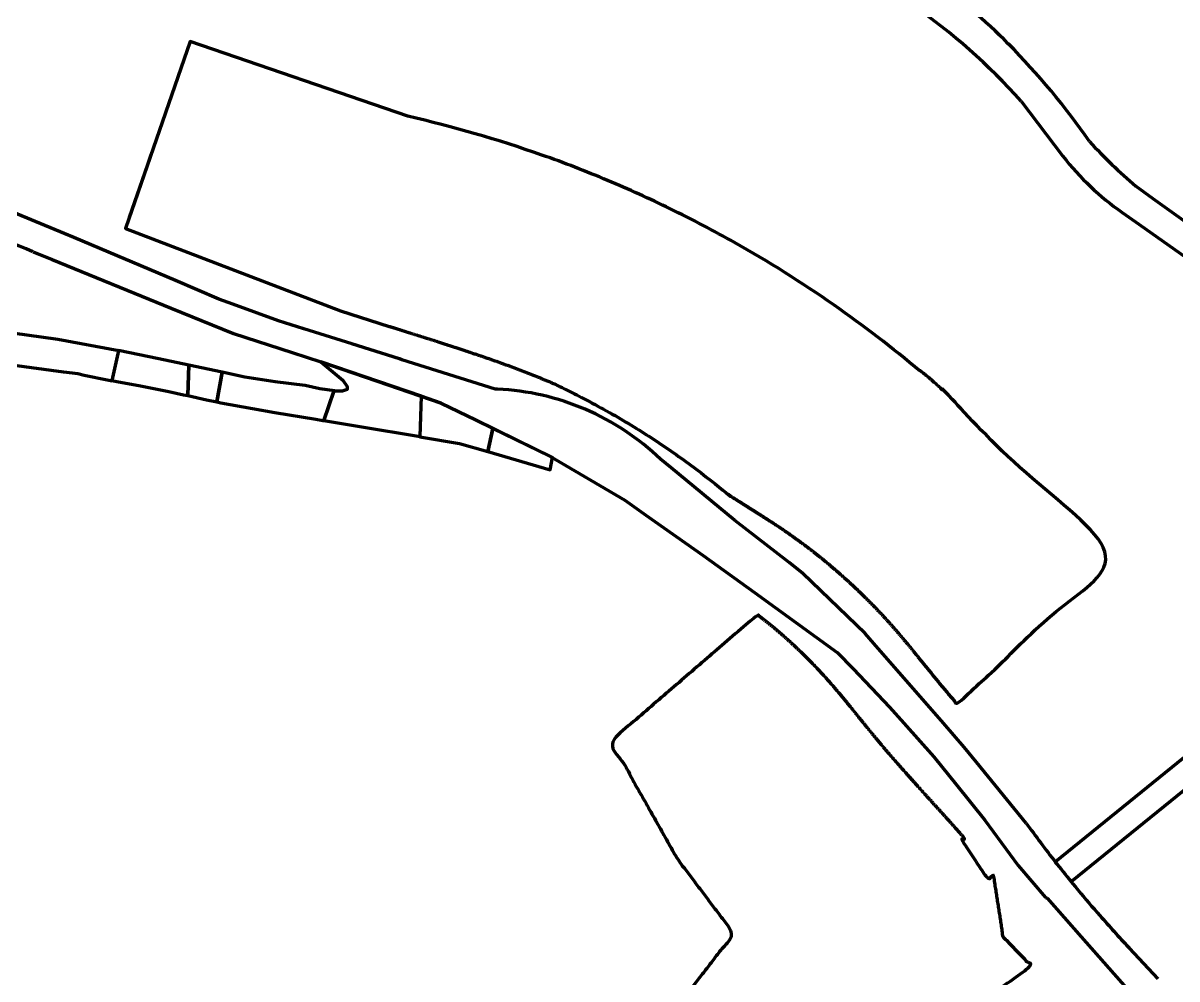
# Model space of a CAD drawing. Header units: inches. Extents: x 4096 to 6070, y 2882 to 5388.
# Drawn here: x 4591.5 to 4728.9, y 3407.7 to 3521.6 of the extents above; entities that cross this region are included whole.
import ezdxf

# ---------------------------------------------------------------- set-up
doc = ezdxf.new("R2010")
doc.units = ezdxf.units.IN
doc.header["$MEASUREMENT"] = 0
doc.linetypes.add('A_CONTINUOUS_LINE', pattern=[0])
for name, color, linetype, lineweight in [('access road', 150, 'Continuous', 30), ('commercial', 11, 'A_CONTINUOUS_LINE', 18), ('footpath line', 2, 'Continuous', 30), ('Hatch industrial', 221, 'Continuous', 15), ('road 2', 1, 'A_CONTINUOUS_LINE', 30)]:
    doc.layers.add(name, color=color, linetype=linetype, lineweight=lineweight)

# ---------------------------------------------------------------- blocks, each defined once
blk = doc.blocks.new('industrial')
at = {"layer": 'Hatch industrial', "lineweight": 90}
blk.add_rational_spline([(4669.68, 3401.85), (4673.83, 3401.04), (4677.97, 3400.23), (4682.11, 3399.41), (4683.02, 3396.96), (4683.93, 3394.51), (4684.85, 3392.06), (4684.97, 3391.62), (4685.09, 3391.19), (4685.21, 3390.75), (4694.01, 3396.91), (4702.81, 3403.06), (4711.6, 3409.22), (4710.48, 3410.37), (4709.36, 3411.52), (4708.23, 3412.68), (4707.85, 3415.14), (4707.46, 3417.61), (4707.08, 3420.07), (4706.84, 3419.92), (4706.6, 3419.76), (4706.36, 3419.6), (4705.35, 3421.13), (4704.34, 3422.67), (4703.34, 3424.2), (4703.44, 3424.27), (4703.55, 3424.34), (4703.65, 3424.41), (4702.61, 3425.62), (4701.51, 3426.84), (4699.4, 3429.16), (4698.42, 3430.24), (4696.62, 3432.25), (4695.8, 3433.18), (4694.58, 3434.58), (4694.18, 3435.06), (4693.37, 3436.01), (4692.97, 3436.5), (4691.62, 3438.14), (4690.71, 3439.28), (4689.38, 3440.92), (4688.93, 3441.45), (4688.05, 3442.5), (4687.61, 3443.01), (4686.59, 3444.14), (4686, 3444.77), (4683.96, 3446.86), (4682.44, 3448.26), (4680.24, 3450.09), (4679.61, 3450.59), (4678.97, 3451.07), (4673.15, 3446.06), (4667.32, 3441.04), (4661.49, 3436.03), (4664.13, 3431.37), (4666.76, 3426.71), (4669.39, 3422.05), (4671.64, 3419.07), (4673.89, 3416.08), (4676.14, 3413.09), (4673.74, 3410), (4671.34, 3406.91), (4668.94, 3403.82), (4669.44, 3403.43), (4669.72, 3402.87), (4669.72, 3402.24)], [1, 1, 1, 1, 1, 1, 1, 1, 1, 1, 1, 1, 1, 1, 1, 1, 1, 1, 1, 1, 1, 1, 1, 1, 1, 1, 1, 1, 1, 1, 1, 1, 1, 1, 1, 1, 1, 1, 1, 1, 1, 1, 1, 1, 1, 1, 1, 1, 1, 1, 1, 1, 1, 1, 1, 1, 1, 1, 1, 1, 1, 1, 1, 0.932012477819, 0.932012477819, 1], degree=3, knots=[0, 0, 0, 0, 1, 1, 1, 2, 2, 2, 3, 3, 3, 4, 4, 4, 5, 5, 5, 6, 6, 6, 7, 7, 7, 8, 8, 8, 9, 9, 9, 14.058357, 14.058357, 18.407849, 18.407849, 22.023816, 22.023816, 23.8318, 23.8318, 25.639784, 25.639784, 29.991165, 29.991165, 32.166856, 32.166856, 34.342547, 34.342547, 37.127318, 37.127318, 43.793456, 43.793456, 46.402786, 46.402786, 46.402786, 47.402786, 47.402786, 47.402786, 48.402786, 48.402786, 48.402786, 49.402786, 49.402786, 49.402786, 50.402786, 50.402786, 50.402786, 51.313889, 51.313889, 51.313889, 51.313889], dxfattribs=at)
blk = doc.blocks.new('commercial')
at = {"layer": 'commercial', "lineweight": 90}
for p, q in [((4637.33, 3510.45), (4637.33, 3510.45)), ((4606.76, 3505.88), (4606.34, 3504.66)), ((4606.76, 3505.88), (4606.34, 3504.66)), ((4653.29, 3505.84), (4653.29, 3505.84)), ((4606.34, 3504.66), (4604.18, 3498.39)), ((4606.34, 3504.66), (4604.18, 3498.39)), ((4661.11, 3502.82), (4661.11, 3502.82)), ((4668.57, 3499.44), (4668.57, 3499.44)), ((4676.23, 3495.42), (4676.23, 3495.42)), ((4635.13, 3485.43), (4635.13, 3485.43)), ((4698.32, 3480.09), (4698.37, 3480.14)), ((4698.32, 3480.09), (4698.32, 3480.09))]:
    blk.add_line(p, q, dxfattribs=at)
blk.add_lwpolyline([(4698.32, 3480.09, 0.022396), (4688.06, 3487.98, 0.024195), (4676.23, 3495.42, 0.014954), (4668.57, 3499.44, 0.014165), (4661.11, 3502.82, 0.014506), (4653.29, 3505.84, 0.028762), (4637.33, 3510.45), (4611.43, 3519.38), (4603.72, 3497.07), (4629.32, 3487.28), (4635.13, 3485.43)], format="xyb", dxfattribs=at)
blk.add_rational_spline([(4635.13, 3485.43), (4635.74, 3485.24), (4636.35, 3485.05), (4637.75, 3484.6), (4638.54, 3484.35), (4639.34, 3484.1), (4640.14, 3483.85), (4640.94, 3483.59), (4643.61, 3482.73), (4645.48, 3482.11), (4648.08, 3481.2), (4648.8, 3480.94), (4649.53, 3480.67), (4650.2, 3480.42), (4650.88, 3480.17), (4651.77, 3479.82), (4651.98, 3479.74), (4652.19, 3479.65), (4653.02, 3479.32), (4653.85, 3478.98), (4654.68, 3478.62), (4655.32, 3478.32), (4655.95, 3478.01), (4656.58, 3477.7), (4663.34, 3474.36), (4669.66, 3470.25), (4675.45, 3465.42), (4676.37, 3464.83), (4677.3, 3464.25), (4678.22, 3463.66), (4678.22, 3463.66), (4678.23, 3463.66), (4678.24, 3463.65), (4678.56, 3463.45), (4678.89, 3463.24), (4680.01, 3462.53), (4680.81, 3462.01), (4682.16, 3461.11), (4682.68, 3460.75), (4683.72, 3460.01), (4684.24, 3459.63), (4685.77, 3458.48), (4686.76, 3457.68), (4689.68, 3455.21), (4691.54, 3453.45), (4693.9, 3450.97), (4694.49, 3450.32), (4696.24, 3448.33), (4697.33, 3447), (4698.91, 3445.04), (4699.44, 3444.38), (4700.5, 3443.08), (4701.03, 3442.44), (4701.95, 3441.35), (4702.34, 3440.9), (4702.73, 3440.45), (4704.27, 3441.88), (4705.82, 3443.31), (4707.36, 3444.74), (4711.99, 3449.04), (4716.62, 3453.34), (4721.26, 3457.64), (4714.94, 3463.96), (4708.62, 3470.29), (4702.3, 3476.61), (4700.34, 3478.5), (4699.77, 3478.98), (4698.92, 3479.69), (4698.65, 3479.91), (4698.37, 3480.14)], [1, 1, 1, 1, 1, 1, 1, 1, 1, 1, 1, 1, 1, 1, 1, 1, 1, 1, 1, 1, 1, 0.999959156929, 0.999959156929, 1, 0.995339194988, 0.995339194988, 1, 1, 1, 1, 1, 1, 1, 1, 1, 1, 1, 1, 1, 1, 1, 1, 1, 1, 1, 1, 1, 1, 1, 1, 1, 1, 1, 1, 1, 1, 1, 1, 1, 1, 1, 1, 1, 1, 1, 1, 1, 1, 1, 1], degree=3, knots=[0, 0, 0, 0, 1.91932, 1.91932, 4.405496, 4.405496, 4.405496, 6.912232, 6.912232, 12.698436, 12.698436, 14.931617, 14.931617, 14.931617, 16.994258, 16.994258, 17.645085, 17.645085, 17.645085, 20.169427, 20.169427, 20.169427, 20.191565, 20.191565, 20.191565, 20.428198, 20.428198, 20.428198, 23.719055, 23.719055, 23.719055, 23.738793, 23.738793, 23.738793, 24.892907, 24.892907, 27.642001, 27.642001, 29.411359, 29.411359, 31.180717, 31.180717, 34.719432, 34.719432, 41.796864, 41.796864, 44.255833, 44.255833, 49.173772, 49.173772, 51.733477, 51.733477, 54.346168, 54.346168, 56.195026, 56.195026, 56.195026, 57.195026, 57.195026, 57.195026, 58.195026, 58.195026, 58.195026, 59.195026, 59.195026, 59.195026, 61.159302, 61.159302, 62.071828, 62.071828, 62.071828, 62.071828], dxfattribs=at)
blk = doc.blocks.new('road')
at = {"layer": 'road 2', "lineweight": 90}
for p, q in [((4710.37, 3512.25), (4715.32, 3505.7)), ((4726.09, 3500.62), (4724, 3502.12)), ((4734.1, 3494.87), (4726.09, 3500.62)), ((4596.43, 3496.49), (4588.52, 3499.74)), ((4722.4, 3499), (4723.97, 3497.88)), ((4723.97, 3497.88), (4741.78, 3485.28)), ((4597.59, 3496.01), (4596.43, 3496.49)), ((4609.68, 3490.88), (4597.59, 3496.01)), ((4597.59, 3496.01), (4597.59, 3496.01)), ((4592.72, 3494.31), (4595, 3493.38)), ((4595, 3493.38), (4609.17, 3487.6)), ((4614.84, 3488.68), (4609.68, 3490.88)), ((4616.5, 3488.07), (4614.84, 3488.68)), ((4616.5, 3488.07), (4616.5, 3488.07)), ((4621.96, 3486.07), (4616.5, 3488.07)), ((4609.17, 3487.6), (4615.3, 3485.1)), ((4615.3, 3485.1), (4616.58, 3484.58)), ((4624.97, 3485.13), (4621.96, 3486.07)), ((4621.96, 3486.07), (4621.96, 3486.07)), ((4630.69, 3483.33), (4624.97, 3485.13)), ((4616.58, 3484.58), (4623.58, 3482.31)), ((4623.58, 3482.31), (4627, 3481.2)), ((4630.69, 3483.33), (4630.69, 3483.33)), ((4636.34, 3481.55), (4630.69, 3483.33)), ((4627, 3481.2), (4629.41, 3480.37)), ((4636.34, 3481.55), (4636.34, 3481.55)), ((4636.64, 3481.46), (4636.34, 3481.55)), ((4647.72, 3477.96), (4636.64, 3481.46)), ((4629.41, 3480.37), (4634.95, 3478.47)), ((4634.95, 3478.47), (4641.33, 3476.29)), ((4648.02, 3477.95), (4648.02, 3477.95)), ((4641.33, 3476.29), (4645.43, 3474.29)), ((4658.45, 3475.56), (4658.45, 3475.56)), ((4645.43, 3474.29), (4652.54, 3470.81)), ((4652.54, 3470.81), (4654.25, 3469.97)), ((4654.25, 3469.97), (4663.17, 3464.74)), ((4668.68, 3468.58), (4667.44, 3469.6)), ((4667.44, 3469.6), (4667.44, 3469.6)), ((4676.25, 3462.36), (4668.68, 3468.58)), ((4663.17, 3464.74), (4665.69, 3462.96)), ((4665.69, 3462.96), (4672.5, 3458.14)), ((4682.72, 3457.3), (4676.25, 3462.36)), ((4676.25, 3462.36), (4676.25, 3462.36)), ((4672.5, 3458.14), (4678.62, 3453.72)), ((4684.38, 3456), (4682.72, 3457.3)), ((4691.79, 3448.83), (4684.38, 3456)), ((4684.38, 3456), (4684.38, 3456)), ((4678.62, 3453.72), (4688.46, 3446.6)), ((4692.81, 3447.66), (4691.79, 3448.83)), ((4688.46, 3446.6), (4690.35, 3444.62)), ((4701.1, 3438.15), (4692.81, 3447.66)), ((4692.81, 3447.66), (4692.81, 3447.66)), ((4690.35, 3444.62), (4694.68, 3440.06)), ((4694.68, 3440.06), (4696.4, 3438.15)), ((4696.4, 3438.15), (4699.98, 3434.15)), ((4703.57, 3435.31), (4701.1, 3438.15)), ((4699.98, 3434.15), (4702.64, 3430.85)), ((4705.03, 3433.53), (4703.57, 3435.31)), ((4703.57, 3435.31), (4703.57, 3435.31)), ((4710.95, 3426.27), (4705.03, 3433.53)), ((4705.03, 3433.53), (4705.03, 3433.53)), ((4702.64, 3430.85), (4706.05, 3426.6)), ((4706.05, 3426.6), (4710.02, 3421.2)), ((4710.02, 3421.2), (4713.25, 3417.41)), ((4714.46, 3421.58), (4714.64, 3421.37)), ((4714.64, 3421.37), (4714.64, 3421.37)), ((4713.25, 3417.41), (4713.45, 3417.31)), ((4713.45, 3417.31), (4717.52, 3412.7)), ((4719.73, 3415.24), (4719.73, 3415.24)), ((4717.52, 3412.7), (4720.8, 3408.99)), ((4723.25, 3411.35), (4723.13, 3411.47)), ((4726.68, 3407.7), (4723.25, 3411.35)), ((4723.25, 3411.35), (4723.25, 3411.35)), ((4720.8, 3408.99), (4723.22, 3406.26))]:
    blk.add_line(p, q, dxfattribs=at)
for centre, radius, start, end in [((4663.04, 3473.84), 64.37, 44.6325, 65.7516), ((4655.04, 3462.74), 74.24, 41.8261, 55.213), ((4647.16, 3458.03), 86.78, 34.7205, 44.696), ((4770.39, 3555.57), 70.78, 222.8326, 229.0475), ((4740.75, 3525.46), 32.2, 217.8447, 235.2604), ((4524.87, 3335.85), 172.37, 66.8217, 71.4646), ((4646.65, 3448.03), 29.95, 87.3919, 87.9565), ((4646.65, 3448.03), 29.95, 66.8042, 87.3919), ((4646.65, 3448.03), 29.95, 46.0511, 66.8042), ((4828.88, 3510.93), 145.17, 215.6747, 217.9853), ((4832.85, 3514.2), 150.3, 218.1433, 221.1792), ((4832.85, 3514.2), 150.3, 221.1792, 223.1136)]:
    blk.add_arc(centre, radius, start, end, dxfattribs=at)
blk = doc.blocks.new('road 5')
at = {"layer": 'footpath line', "lineweight": 90}
blk.add_lwpolyline([(4736.28, 3439.35), (4714.43, 3421.64, 0.00499), (4716.3, 3419.29), (4736.79, 3435.91), (4804.53, 3408.55), (4802.12, 3412.49), (4801.92, 3412.84), (4736.28, 3439.35)], format="xyb", close=True, dxfattribs=at)

msp = doc.modelspace()

# ---------------------------------------------------------------- linework, layer by layer
at = {"layer": 'access road', "lineweight": 90}
for points in [[(4602.92, 3482.52), (4595.69, 3483.86), (4590.29, 3484.61), (4590.03, 3480.86), (4590.18, 3480.83), (4596.36, 3480.01), (4598.07, 3479.81), (4598.82, 3479.63), (4601.54, 3479.06), (4602.16, 3478.95), (4602.92, 3482.52)], [(4605.52, 3478.33), (4608.91, 3477.66), (4610.64, 3477.28), (4611.14, 3477.18), (4611.27, 3480.81), (4607.68, 3481.57), (4602.91, 3482.55), (4602.11, 3478.97), (4602.7, 3478.85), (4605.52, 3478.33)], [(4615.22, 3479.98), (4611.26, 3480.82), (4611.14, 3477.18), (4613.39, 3476.68), (4614.61, 3476.43), (4615.22, 3479.98)], [(4638.98, 3477.12), (4626.97, 3481.22), (4629.59, 3479.03), (4630.13, 3478.27), (4630.11, 3477.9), (4629.54, 3477.71), (4628.55, 3477.71), (4627.35, 3474.21), (4631.63, 3473.49), (4638.8, 3472.31), (4638.98, 3477.12)], [(4628.55, 3477.71), (4628.58, 3477.71), (4628.6, 3477.76), (4626.86, 3477.98), (4625.14, 3478.38), (4621.54, 3478.84), (4617.94, 3479.38), (4615.22, 3479.99), (4614.61, 3476.43), (4615.09, 3476.33), (4618.84, 3475.63), (4621.5, 3475.18), (4626.39, 3474.37), (4627.23, 3474.23), (4627.35, 3474.21), (4628.55, 3477.71)], [(4641.33, 3476.29), (4638.92, 3477.12), (4638.76, 3472.29), (4643.5, 3471.49), (4646.85, 3470.52), (4647.47, 3473.28), (4641.33, 3476.29)], [(4647.47, 3473.28), (4646.85, 3470.52), (4654.3, 3468.35), (4654.55, 3469.79), (4654.25, 3469.97), (4647.47, 3473.28)]]:
    msp.add_lwpolyline(points, close=True, dxfattribs=at)

# ---------------------------------------------------------------- block references
at = {"layer": 'commercial', "color": 0, "lineweight": 90}
msp.add_blockref('commercial', (0, 0), dxfattribs=at)
at = {"layer": 'footpath line', "color": 0, "lineweight": 90}
msp.add_blockref('road 5', (0, 0), dxfattribs=at)
at = {"layer": 'Hatch industrial', "color": 0, "lineweight": 90}
msp.add_blockref('industrial', (0, 0), dxfattribs=at)
at = {"layer": 'road 2', "color": 0, "lineweight": 90}
msp.add_blockref('road', (0, 0), dxfattribs=at)

doc.saveas('drawing.dxf')
